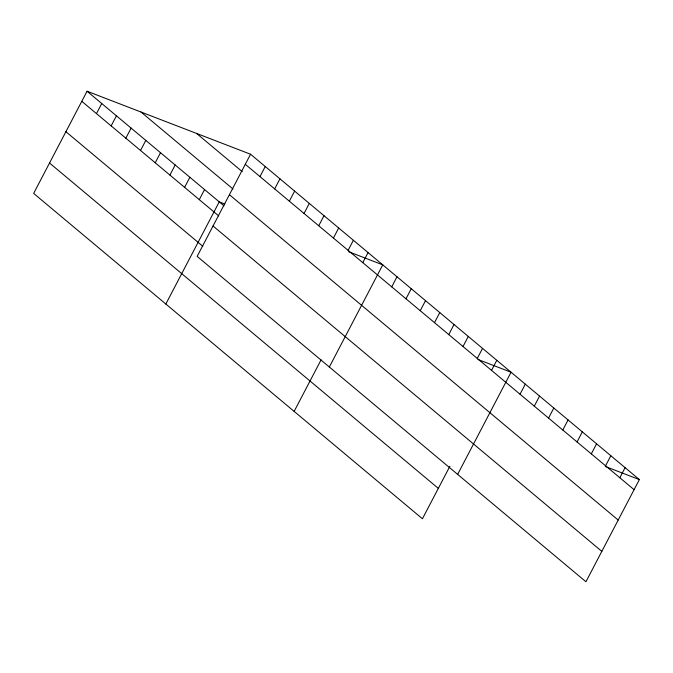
<?xml version="1.0" encoding="UTF-8"?>
<svg xmlns="http://www.w3.org/2000/svg" width="673" height="673" viewBox="0 0 673 673"><rect width="100%" height="100%" fill="white"/><g stroke="black" fill="none" stroke-linecap="round" stroke-linejoin="round"><path stroke-width="1.01" d="M250.558 154.235L197.155 256.388L585.939 581.758L639.35 479.597L250.558 154.235L87.061 91.242L33.65 193.403L422.442 518.765L449.875 466.28M96.475 113.611L101.741 103.533M111.163 125.901L116.429 115.832M125.851 138.192L131.117 128.122M140.539 150.491L145.805 140.413M155.227 162.782L160.494 152.704M169.916 175.073L175.182 164.994M184.604 187.363L189.87 177.285M199.292 199.654L204.558 189.576M165.836 304.028L219.247 201.866L224.925 204.054M259.98 176.604L265.246 166.525M274.668 188.894L279.934 178.816M289.356 201.185L294.623 191.107M304.045 213.476L309.311 203.397M318.733 225.766L323.999 215.688M333.421 238.057L338.687 227.979M348.109 250.348L353.375 240.278M362.797 262.638L368.064 252.568M294.143 411.396L321.097 359.828M329.341 367.012L382.752 264.859L348.673 251.727M391.736 286.866L397.003 276.788M405.996 298.795L411.262 288.717M420.246 310.724L425.513 300.646M434.506 322.653L439.772 312.575M448.756 334.582L454.031 324.504M463.016 346.511L468.282 336.441M477.266 358.44L482.541 348.37M491.526 370.377L496.792 360.299M457.64 474.389L511.051 372.228L477.923 359.466M520.036 394.235L525.302 384.157M534.295 406.164L539.561 396.086M548.545 418.093L553.82 408.015M562.805 430.022L568.071 419.944M577.064 441.951L582.33 431.881M591.315 453.88L596.581 443.81M605.574 465.817L610.84 455.739M619.825 477.746L625.091 467.668M605.271 466.465L639.35 479.597M245.292 164.313L634.084 489.675M196.6 133.447L242.213 171.615M141.01 112.029L233.001 189.012M229.409 194.699L618.193 520.061M87.061 91.242L224 205.845M81.786 101.32L218.733 215.924M213.038 226.002L601.83 551.372M65.904 131.706L202.842 246.31M49.533 163.017L438.325 488.379"/></g></svg>
